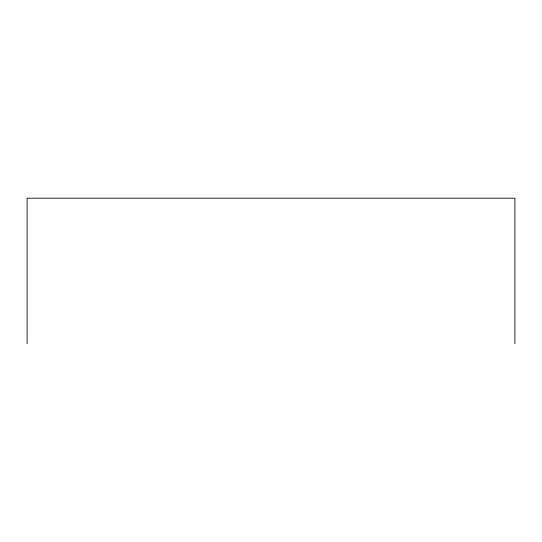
<?xml version="1.0" encoding="UTF-8"?>
<svg xmlns="http://www.w3.org/2000/svg" width="542" height="542" viewBox="0 0 542 542"><rect width="100%" height="100%" fill="white"/><g stroke="black" fill="none" stroke-linecap="round" stroke-linejoin="round"><path stroke-width="0.81" d="M514.9 343.811L514.9 198.189L27.1 198.189L27.1 343.811"/></g></svg>
